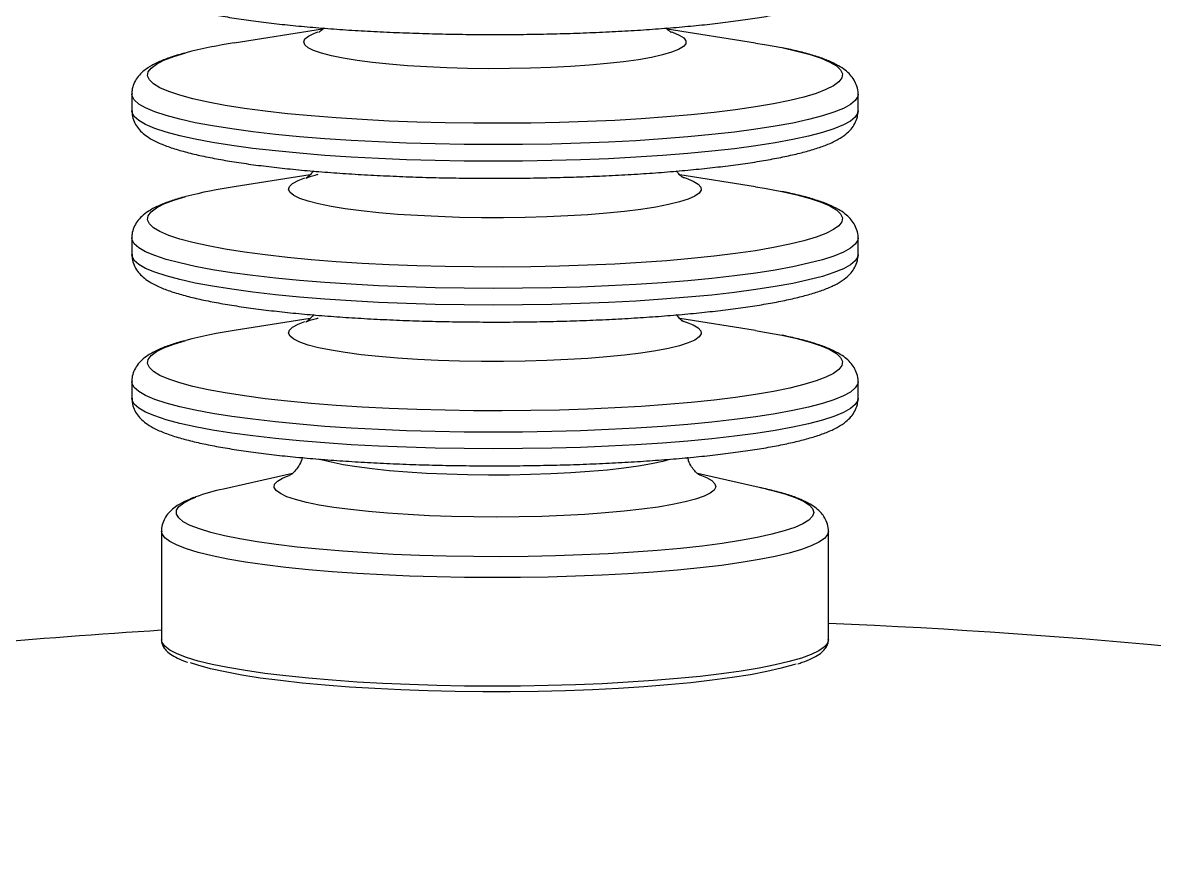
# Model space of a CAD drawing. Header units: millimetres. Extents: x 0 to 6631, y 0 to 4689.
# Drawn here: x 2337.6 to 2508.6, y 3843.9 to 3969.2 of the extents above; entities that cross this region are included whole.
import ezdxf

# ---------------------------------------------------------------- set-up
doc = ezdxf.new("R2010")
doc.units = ezdxf.units.MM
doc.header["$LTSCALE"] = 13
doc.layers.add('几何体', color=7, linetype='Continuous')

msp = doc.modelspace()

# ---------------------------------------------------------------- linework, layer by layer
at = {"layer": '几何体'}
for p, q in [((2382.97, 3968.21), (2369.61, 3966.1)), ((2448.38, 3966.1), (2435.04, 3968.21)), ((2354.13, 3958.37), (2354.13, 3955.87)), ((2463.86, 3955.87), (2463.86, 3958.37)), ((2381.07, 3946.18), (2369.61, 3944.37)), ((2448.38, 3944.37), (2436.93, 3946.18)), ((2354.13, 3936.64), (2354.13, 3934.13)), ((2463.86, 3934.13), (2463.86, 3936.64)), ((2381.07, 3924.45), (2369.61, 3922.64)), ((2448.38, 3922.64), (2436.93, 3924.45)), ((2354.13, 3914.91), (2354.13, 3912.4)), ((2463.86, 3912.4), (2463.86, 3914.91)), ((2378.4, 3901.03), (2367.99, 3898.68)), ((2450, 3898.68), (2439.59, 3901.03)), ((2363.95, 3897.54), (2363.45, 3897.36)), ((2358.62, 3892.3), (2358.62, 3875.89)), ((2459.37, 3875.89), (2459.37, 3892.3))]:
    msp.add_line(p, q, dxfattribs=at)
at = {"layer": '几何体', "flags": 128}
for points in [[(2435.66, 3967.79), (2435.83, 3967.73), (2436.85, 3967.31), (2437.52, 3966.88), (2437.85, 3966.44), (2437.83, 3965.99), (2437.46, 3965.55), (2436.75, 3965.12), (2435.69, 3964.7), (2434.32, 3964.31), (2432.63, 3963.93), (2430.66, 3963.58), (2428.43, 3963.27), (2425.96, 3962.99), (2423.28, 3962.75), (2420.43, 3962.55), (2417.44, 3962.4), (2414.35, 3962.29), (2411.2, 3962.23), (2408.02, 3962.22), (2404.85, 3962.26), (2401.73, 3962.35), (2398.7, 3962.49), (2395.79, 3962.67), (2393.04, 3962.89), (2390.49, 3963.15), (2388.16, 3963.46), (2386.09, 3963.79), (2384.29, 3964.16), (2382.79, 3964.55), (2381.61, 3964.96), (2380.77, 3965.39), (2380.26, 3965.82), (2380.11, 3966.27), (2380.3, 3966.71), (2380.85, 3967.15), (2381.73, 3967.57), (2382.29, 3967.77)], [(2452.32, 3965.4), (2454.62, 3964.89), (2456.61, 3964.35), (2458.27, 3963.79), (2459.6, 3963.22), (2460.58, 3962.63), (2461.21, 3962.03), (2461.48, 3961.43), (2461.39, 3960.82), (2460.95, 3960.22), (2460.15, 3959.63), (2459, 3959.05), (2457.51, 3958.48), (2455.68, 3957.93), (2453.54, 3957.41), (2451.1, 3956.91), (2448.36, 3956.44), (2445.36, 3956), (2442.11, 3955.6), (2438.63, 3955.24), (2434.95, 3954.92), (2431.1, 3954.65), (2427.09, 3954.41), (2422.96, 3954.23), (2418.73, 3954.09), (2414.44, 3954.01), (2410.11, 3953.97), (2405.77, 3953.98), (2401.46, 3954.04), (2397.19, 3954.15), (2393.01, 3954.31), (2388.93, 3954.52), (2385, 3954.78), (2381.22, 3955.07), (2377.64, 3955.41), (2374.27, 3955.79), (2371.14, 3956.21), (2368.26, 3956.66), (2365.67, 3957.15), (2363.37, 3957.66), (2361.38, 3958.2), (2359.72, 3958.75), (2358.39, 3959.33), (2357.41, 3959.92), (2356.79, 3960.52), (2356.51, 3961.12), (2356.6, 3961.72), (2357.05, 3962.32), (2357.85, 3962.92), (2359, 3963.5), (2360.49, 3964.07), (2362.31, 3964.61)], [(2448.38, 3966.1), (2449.73, 3965.88), (2452.32, 3965.4)], [(2463.86, 3958.36), (2463.81, 3958.03), (2463.43, 3957.42), (2462.71, 3956.82), (2461.63, 3956.22), (2460.21, 3955.64), (2458.46, 3955.07), (2456.39, 3954.53), (2454.02, 3954.01), (2451.35, 3953.52), (2448.4, 3953.06), (2445.2, 3952.64), (2441.77, 3952.25), (2438.12, 3951.9), (2434.29, 3951.6), (2430.29, 3951.34), (2426.15, 3951.12), (2421.9, 3950.95), (2417.57, 3950.83), (2413.18, 3950.76), (2408.76, 3950.74), (2404.35, 3950.77), (2399.97, 3950.84), (2395.64, 3950.97), (2391.4, 3951.14), (2387.28, 3951.36), (2383.29, 3951.63), (2379.48, 3951.94), (2375.85, 3952.29), (2372.44, 3952.68), (2369.27, 3953.11), (2366.35, 3953.57), (2363.71, 3954.06), (2361.37, 3954.58), (2359.33, 3955.13), (2357.62, 3955.7), (2356.23, 3956.28), (2355.19, 3956.88), (2354.5, 3957.49), (2354.17, 3958.1), (2354.13, 3958.37)], [(2463.86, 3955.87), (2463.81, 3955.53), (2463.43, 3954.91), (2462.71, 3954.31), (2461.63, 3953.71), (2460.21, 3953.13), (2458.46, 3952.56), (2456.39, 3952.02), (2454.02, 3951.5), (2451.35, 3951.01), (2448.4, 3950.55), (2445.2, 3950.13), (2441.77, 3949.74), (2438.12, 3949.4), (2434.29, 3949.09), (2430.29, 3948.83), (2426.15, 3948.61), (2421.9, 3948.45), (2417.57, 3948.33), (2413.18, 3948.25), (2408.76, 3948.23), (2404.35, 3948.26), (2399.97, 3948.34), (2395.64, 3948.46), (2391.4, 3948.63), (2387.28, 3948.86), (2383.29, 3949.12), (2379.48, 3949.43), (2375.85, 3949.78), (2372.44, 3950.17), (2369.27, 3950.6), (2366.35, 3951.06), (2363.71, 3951.56), (2361.37, 3952.08), (2359.33, 3952.62), (2357.62, 3953.19), (2356.23, 3953.77), (2355.19, 3954.37), (2354.5, 3954.98), (2354.17, 3955.59), (2354.13, 3955.87)], [(2437.11, 3945.9), (2437.87, 3945.67), (2438.95, 3945.23), (2439.7, 3944.78), (2440.1, 3944.32), (2440.15, 3943.86), (2439.84, 3943.4), (2439.19, 3942.95), (2438.19, 3942.51), (2436.86, 3942.08), (2435.22, 3941.68), (2433.28, 3941.31), (2431.06, 3940.96), (2428.59, 3940.65), (2425.91, 3940.38), (2423.03, 3940.15), (2419.99, 3939.97), (2416.82, 3939.83), (2413.57, 3939.74), (2410.27, 3939.69), (2406.95, 3939.7), (2403.66, 3939.75), (2400.42, 3939.86), (2397.28, 3940.01), (2394.28, 3940.2), (2391.44, 3940.44), (2388.8, 3940.72), (2386.39, 3941.04), (2384.24, 3941.39), (2382.36, 3941.77), (2380.79, 3942.18), (2379.54, 3942.61), (2378.62, 3943.05), (2378.05, 3943.51), (2377.82, 3943.97), (2377.95, 3944.43), (2378.43, 3944.88), (2379.26, 3945.33), (2380.3, 3945.72)], [(2448.38, 3944.37), (2449.73, 3944.15), (2452.32, 3943.67)], [(2452.32, 3943.67), (2454.62, 3943.15), (2456.61, 3942.62), (2458.27, 3942.06), (2459.6, 3941.48), (2460.58, 3940.9), (2461.21, 3940.3), (2461.48, 3939.7), (2461.39, 3939.09), (2460.95, 3938.49), (2460.15, 3937.9), (2459, 3937.32), (2457.51, 3936.75), (2455.68, 3936.2), (2453.54, 3935.68), (2451.1, 3935.18), (2448.36, 3934.71), (2445.36, 3934.27), (2442.11, 3933.87), (2438.63, 3933.51), (2434.95, 3933.19), (2431.1, 3932.91), (2427.09, 3932.68), (2422.96, 3932.5), (2418.73, 3932.36), (2414.44, 3932.27), (2410.11, 3932.24), (2405.77, 3932.25), (2401.46, 3932.31), (2397.19, 3932.42), (2393.01, 3932.58), (2388.93, 3932.79), (2385, 3933.04), (2381.22, 3933.34), (2377.64, 3933.68), (2374.27, 3934.06), (2371.14, 3934.48), (2368.26, 3934.93), (2365.67, 3935.42), (2363.37, 3935.93), (2361.38, 3936.46), (2359.72, 3937.02), (2358.39, 3937.6), (2357.41, 3938.19), (2356.79, 3938.78), (2356.51, 3939.39), (2356.6, 3939.99), (2357.05, 3940.59), (2357.85, 3941.18), (2359, 3941.77), (2360.49, 3942.33), (2362.31, 3942.88)], [(2463.86, 3936.63), (2463.81, 3936.3), (2463.43, 3935.69), (2462.71, 3935.08), (2461.63, 3934.49), (2460.21, 3933.9), (2458.46, 3933.34), (2456.39, 3932.8), (2454.02, 3932.28), (2451.35, 3931.79), (2448.4, 3931.33), (2445.2, 3930.91), (2441.77, 3930.52), (2438.12, 3930.17), (2434.29, 3929.87), (2430.29, 3929.6), (2426.15, 3929.39), (2421.9, 3929.22), (2417.57, 3929.1), (2413.18, 3929.03), (2408.76, 3929.01), (2404.35, 3929.03), (2399.97, 3929.11), (2395.64, 3929.24), (2391.4, 3929.41), (2387.28, 3929.63), (2383.29, 3929.9), (2379.48, 3930.21), (2375.85, 3930.56), (2372.44, 3930.95), (2369.27, 3931.38), (2366.35, 3931.84), (2363.71, 3932.33), (2361.37, 3932.85), (2359.33, 3933.4), (2357.62, 3933.96), (2356.23, 3934.55), (2355.19, 3935.15), (2354.5, 3935.75), (2354.17, 3936.37), (2354.13, 3936.64)], [(2463.86, 3934.13), (2463.81, 3933.8), (2463.43, 3933.18), (2462.71, 3932.58), (2461.63, 3931.98), (2460.21, 3931.4), (2458.46, 3930.83), (2456.39, 3930.29), (2454.02, 3929.77), (2451.35, 3929.28), (2448.4, 3928.82), (2445.2, 3928.4), (2441.77, 3928.01), (2438.12, 3927.66), (2434.29, 3927.36), (2430.29, 3927.1), (2426.15, 3926.88), (2421.9, 3926.71), (2417.57, 3926.59), (2413.18, 3926.52), (2408.76, 3926.5), (2404.35, 3926.53), (2399.97, 3926.6), (2395.64, 3926.73), (2391.4, 3926.9), (2387.28, 3927.12), (2383.29, 3927.39), (2379.48, 3927.7), (2375.85, 3928.05), (2372.44, 3928.44), (2369.27, 3928.87), (2366.35, 3929.33), (2363.71, 3929.82), (2361.37, 3930.34), (2359.33, 3930.89), (2357.62, 3931.46), (2356.23, 3932.04), (2355.19, 3932.64), (2354.5, 3933.25), (2354.17, 3933.86), (2354.13, 3934.13)], [(2437.11, 3924.17), (2437.87, 3923.93), (2438.95, 3923.5), (2439.7, 3923.05), (2440.1, 3922.59), (2440.15, 3922.13), (2439.84, 3921.67), (2439.19, 3921.21), (2438.19, 3920.77), (2436.86, 3920.35), (2435.22, 3919.95), (2433.28, 3919.57), (2431.06, 3919.23), (2428.59, 3918.92), (2425.91, 3918.65), (2423.03, 3918.42), (2419.99, 3918.24), (2416.82, 3918.1), (2413.57, 3918), (2410.27, 3917.96), (2406.95, 3917.97), (2403.66, 3918.02), (2400.42, 3918.12), (2397.28, 3918.27), (2394.28, 3918.47), (2391.44, 3918.71), (2388.8, 3918.99), (2386.39, 3919.31), (2384.24, 3919.66), (2382.36, 3920.04), (2380.79, 3920.45), (2379.54, 3920.87), (2378.62, 3921.32), (2378.05, 3921.77), (2377.82, 3922.23), (2377.95, 3922.7), (2378.43, 3923.15), (2379.26, 3923.6), (2380.3, 3923.99)], [(2448.38, 3922.64), (2449.73, 3922.42), (2452.32, 3921.93)], [(2452.32, 3921.93), (2454.62, 3921.42), (2456.61, 3920.88), (2458.27, 3920.33), (2459.6, 3919.75), (2460.58, 3919.16), (2461.21, 3918.57), (2461.48, 3917.96), (2461.39, 3917.36), (2460.95, 3916.76), (2460.15, 3916.17), (2459, 3915.58), (2457.51, 3915.02), (2455.68, 3914.47), (2453.54, 3913.94), (2451.1, 3913.44), (2448.36, 3912.98), (2445.36, 3912.54), (2442.11, 3912.14), (2438.63, 3911.78), (2434.95, 3911.46), (2431.1, 3911.18), (2427.09, 3910.95), (2422.96, 3910.77), (2418.73, 3910.63), (2414.44, 3910.54), (2410.11, 3910.5), (2405.77, 3910.52), (2401.46, 3910.58), (2397.19, 3910.69), (2393.01, 3910.85), (2388.93, 3911.06), (2385, 3911.31), (2381.22, 3911.61), (2377.64, 3911.95), (2374.27, 3912.33), (2371.14, 3912.75), (2368.26, 3913.2), (2365.67, 3913.68), (2363.37, 3914.2), (2361.38, 3914.73), (2359.72, 3915.29), (2358.39, 3915.87), (2357.41, 3916.45), (2356.79, 3917.05), (2356.51, 3917.65), (2356.6, 3918.26), (2357.05, 3918.86), (2357.85, 3919.45), (2359, 3920.03), (2360.49, 3920.6), (2362.31, 3921.15)], [(2463.86, 3914.9), (2463.81, 3914.57), (2463.43, 3913.96), (2462.71, 3913.35), (2461.63, 3912.75), (2460.21, 3912.17), (2458.46, 3911.61), (2456.39, 3911.06), (2454.02, 3910.55), (2451.35, 3910.06), (2448.4, 3909.6), (2445.2, 3909.17), (2441.77, 3908.79), (2438.12, 3908.44), (2434.29, 3908.13), (2430.29, 3907.87), (2426.15, 3907.66), (2421.9, 3907.49), (2417.57, 3907.37), (2413.18, 3907.3), (2408.76, 3907.27), (2404.35, 3907.3), (2399.97, 3907.38), (2395.64, 3907.5), (2391.4, 3907.68), (2387.28, 3907.9), (2383.29, 3908.16), (2379.48, 3908.47), (2375.85, 3908.82), (2372.44, 3909.22), (2369.27, 3909.64), (2366.35, 3910.11), (2363.71, 3910.6), (2361.37, 3911.12), (2359.33, 3911.67), (2357.62, 3912.23), (2356.23, 3912.82), (2355.19, 3913.41), (2354.5, 3914.02), (2354.17, 3914.63), (2354.13, 3914.91)], [(2463.86, 3912.4), (2463.81, 3912.06), (2463.43, 3911.45), (2462.71, 3910.84), (2461.63, 3910.25), (2460.21, 3909.66), (2458.46, 3909.1), (2456.39, 3908.56), (2454.02, 3908.04), (2451.35, 3907.55), (2448.4, 3907.09), (2445.2, 3906.67), (2441.77, 3906.28), (2438.12, 3905.93), (2434.29, 3905.63), (2430.29, 3905.37), (2426.15, 3905.15), (2421.9, 3904.98), (2417.57, 3904.86), (2413.18, 3904.79), (2408.76, 3904.77), (2404.35, 3904.79), (2399.97, 3904.87), (2395.64, 3905), (2391.4, 3905.17), (2387.28, 3905.39), (2383.29, 3905.66), (2379.48, 3905.97), (2375.85, 3906.32), (2372.44, 3906.71), (2369.27, 3907.14), (2366.35, 3907.6), (2363.71, 3908.09), (2361.37, 3908.61), (2359.33, 3909.16), (2357.62, 3909.73), (2356.23, 3910.31), (2355.19, 3910.91), (2354.5, 3911.51), (2354.17, 3912.13), (2354.13, 3912.4)], [(2435.39, 3903.17), (2434.35, 3902.87), (2432.66, 3902.5), (2430.69, 3902.15), (2428.45, 3901.83), (2425.98, 3901.55), (2423.3, 3901.31), (2420.45, 3901.12), (2417.46, 3900.96), (2414.36, 3900.86), (2411.2, 3900.8), (2408.02, 3900.79), (2404.84, 3900.83), (2401.72, 3900.92), (2398.68, 3901.05), (2395.77, 3901.23), (2393.02, 3901.46), (2390.46, 3901.72), (2388.13, 3902.02), (2386.06, 3902.36), (2384.26, 3902.73), (2382.76, 3903.12), (2382.53, 3903.19)], [(2439.97, 3900.82), (2440.96, 3900.42), (2441.77, 3899.96), (2442.24, 3899.48), (2442.36, 3899), (2442.12, 3898.53), (2441.53, 3898.06), (2440.59, 3897.6), (2439.32, 3897.15), (2437.73, 3896.73), (2435.84, 3896.33), (2433.66, 3895.96), (2431.21, 3895.62), (2428.54, 3895.32), (2425.65, 3895.07), (2422.59, 3894.85), (2419.39, 3894.68), (2416.07, 3894.55), (2412.68, 3894.47), (2409.25, 3894.45), (2405.82, 3894.47), (2402.42, 3894.54), (2399.09, 3894.65), (2395.87, 3894.82), (2392.79, 3895.03), (2389.87, 3895.28), (2387.16, 3895.58), (2384.68, 3895.91), (2382.46, 3896.27), (2380.52, 3896.67), (2378.89, 3897.09), (2377.57, 3897.53), (2376.58, 3897.99), (2375.94, 3898.46), (2375.65, 3898.93), (2375.71, 3899.41), (2376.13, 3899.89), (2376.89, 3900.35), (2377.99, 3900.8)], [(2450, 3898.68), (2450.94, 3898.46), (2452.81, 3897.94), (2454.37, 3897.41), (2455.59, 3896.86), (2456.46, 3896.29), (2456.99, 3895.72), (2457.15, 3895.15), (2456.97, 3894.57), (2456.42, 3894), (2455.53, 3893.44), (2454.29, 3892.89), (2452.71, 3892.35), (2450.81, 3891.84), (2448.6, 3891.35), (2446.1, 3890.89), (2443.33, 3890.46), (2440.3, 3890.07), (2437.03, 3889.71), (2433.56, 3889.4), (2429.91, 3889.13), (2426.11, 3888.9), (2422.17, 3888.72), (2418.14, 3888.58), (2414.04, 3888.5), (2409.91, 3888.46), (2405.77, 3888.48), (2401.65, 3888.54), (2397.58, 3888.65), (2393.6, 3888.81), (2389.74, 3889.02), (2386.01, 3889.27), (2382.46, 3889.57), (2379.11, 3889.91), (2375.97, 3890.29), (2373.08, 3890.7), (2370.45, 3891.15), (2368.12, 3891.62), (2366.08, 3892.12), (2364.36, 3892.65), (2362.97, 3893.19), (2361.92, 3893.75), (2361.22, 3894.32), (2360.88, 3894.89), (2360.89, 3895.47), (2361.26, 3896.04), (2361.98, 3896.61), (2363.04, 3897.17), (2363.79, 3897.47)], [(2459.37, 3892.29), (2459.25, 3891.81), (2458.78, 3891.23), (2457.95, 3890.65), (2456.79, 3890.08), (2455.29, 3889.54), (2453.46, 3889.01), (2451.33, 3888.5), (2448.89, 3888.02), (2446.18, 3887.57), (2443.21, 3887.15), (2439.99, 3886.77), (2436.56, 3886.43), (2432.94, 3886.13), (2429.14, 3885.88), (2425.21, 3885.66), (2421.16, 3885.5), (2417.03, 3885.38), (2412.84, 3885.31), (2408.62, 3885.29), (2404.41, 3885.32), (2400.23, 3885.4), (2396.11, 3885.52), (2392.08, 3885.7), (2388.16, 3885.92), (2384.4, 3886.18), (2380.81, 3886.49), (2377.41, 3886.84), (2374.24, 3887.23), (2371.31, 3887.65), (2368.64, 3888.1), (2366.26, 3888.59), (2364.18, 3889.1), (2362.41, 3889.63), (2360.97, 3890.18), (2359.87, 3890.75), (2359.11, 3891.33), (2358.7, 3891.91), (2358.62, 3892.29)], [(2459.37, 3875.89), (2459.25, 3875.4), (2458.78, 3874.82), (2457.95, 3874.24), (2456.79, 3873.68), (2455.29, 3873.13), (2453.46, 3872.6), (2451.33, 3872.09), (2448.89, 3871.61), (2446.18, 3871.16), (2443.21, 3870.75), (2439.99, 3870.37), (2436.56, 3870.03), (2432.94, 3869.72), (2429.14, 3869.47), (2425.21, 3869.26), (2421.16, 3869.09), (2417.03, 3868.97), (2412.84, 3868.9), (2408.62, 3868.88), (2404.41, 3868.91), (2400.23, 3868.99), (2396.11, 3869.12), (2392.08, 3869.29), (2388.16, 3869.51), (2384.4, 3869.78), (2380.81, 3870.08), (2377.41, 3870.43), (2374.24, 3870.82), (2371.31, 3871.24), (2368.64, 3871.7), (2366.26, 3872.18), (2364.18, 3872.69), (2362.41, 3873.22), (2360.97, 3873.78), (2359.87, 3874.34), (2359.11, 3874.92), (2358.7, 3875.51), (2358.62, 3875.89)], [(2454.48, 3872.23), (2454.1, 3872.11), (2452.24, 3871.59), (2450.06, 3871.09), (2447.59, 3870.62), (2444.83, 3870.18), (2441.83, 3869.77), (2438.58, 3869.4), (2435.12, 3869.07), (2431.47, 3868.79), (2427.66, 3868.54), (2423.72, 3868.35), (2419.67, 3868.2), (2415.54, 3868.09), (2411.37, 3868.04), (2407.18, 3868.04), (2403, 3868.08), (2398.86, 3868.18), (2394.8, 3868.32), (2390.84, 3868.51), (2387.01, 3868.75), (2383.34, 3869.03), (2379.86, 3869.36), (2376.58, 3869.72), (2373.54, 3870.12), (2370.75, 3870.56), (2368.24, 3871.03), (2366.02, 3871.52), (2364.12, 3872.04), (2363.01, 3872.4)]]:
    msp.add_lwpolyline(points, dxfattribs=at)
at = {"layer": '几何体'}
for centre, radius, start, end in [((2379.35, 3899.77), 67.05, 98.3451, 104.7233), ((2379.35, 3878.03), 67.05, 98.3451, 104.7233), ((2379.35, 3856.3), 67.05, 98.3451, 104.7233), ((2374.42, 3868.33), 31.03, 101.9522, 110.0399), ((2419, 2898.95), 980.24, 74.58258, 87.63933), ((2419, 2898.95), 980.24, 93.53126, 96.85592)]:
    msp.add_arc(centre, radius, start, end, dxfattribs=at)
for points, knots in [([(2354.17, 3977.59), (2354.17, 3977.39), (2354.15, 3976.82), (2354.45, 3975.93), (2354.97, 3975.05), (2355.66, 3974.3), (2356.55, 3973.61), (2357.75, 3972.92), (2359.34, 3972.25), (2361.3, 3971.61), (2363.5, 3971.03), (2365.91, 3970.51), (2368.53, 3970.03), (2371.36, 3969.6), (2374.4, 3969.19), (2377.63, 3968.83), (2381.04, 3968.51), (2384.61, 3968.22), (2388.31, 3967.97), (2392.14, 3967.77), (2396.06, 3967.61), (2400.06, 3967.49), (2404.11, 3967.41), (2408.19, 3967.38), (2412.27, 3967.39), (2416.34, 3967.45), (2420.36, 3967.55), (2424.31, 3967.7), (2428.17, 3967.89), (2431.93, 3968.12), (2435.54, 3968.39), (2439.01, 3968.7), (2442.3, 3969.04), (2445.4, 3969.43), (2448.29, 3969.84), (2450.97, 3970.3), (2453.41, 3970.79), (2455.62, 3971.32), (2457.6, 3971.89), (2459.37, 3972.53), (2460.82, 3973.22), (2461.94, 3973.96), (2462.78, 3974.75), (2463.38, 3975.61), (2463.79, 3976.56), (2463.83, 3977.25), (2463.85, 3977.56)], [0, 0, 0, 0, 0.007339, 0.021105, 0.034985, 0.050109, 0.067943, 0.090464, 0.118425, 0.146501, 0.173088, 0.198851, 0.224163, 0.249207, 0.274082, 0.298842, 0.323525, 0.348152, 0.372739, 0.397297, 0.421833, 0.446355, 0.470866, 0.495371, 0.519874, 0.544378, 0.568885, 0.593399, 0.617924, 0.642465, 0.667028, 0.691621, 0.716254, 0.740941, 0.765703, 0.790572, 0.815596, 0.840855, 0.866492, 0.892769, 0.920202, 0.94302, 0.960073, 0.974854, 0.988458, 1, 1, 1, 1]), ([(2383.12, 3968.4), (2383.07, 3968.34), (2382.89, 3968.09), (2382.61, 3967.88), (2382.41, 3967.73), (2382.41, 3967.73), (2382.41, 3967.74)], [0, 0, 0, 0, 0.101303, 0.423505, 0.759716, 1, 1, 1, 1]), ([(2435.59, 3967.73), (2435.59, 3967.73), (2435.62, 3967.71), (2435.48, 3967.8), (2435.21, 3967.99), (2434.97, 3968.28), (2434.88, 3968.39)], [0, 0, 0, 0, 0.085944, 0.455804, 0.797085, 1, 1, 1, 1]), ([(2463.85, 3958.34), (2463.85, 3958.38), (2463.9, 3958.79), (2463.71, 3959.59), (2463.28, 3960.55), (2462.66, 3961.35), (2461.88, 3962.06), (2460.83, 3962.74), (2459.48, 3963.4), (2457.75, 3964.04), (2455.74, 3964.63), (2453.89, 3965.07), (2452.74, 3965.31), (2452.41, 3965.38)], [0, 0, 0, 0, 0.008436, 0.079472, 0.149541, 0.223227, 0.307084, 0.41009, 0.54172, 0.673979, 0.813486, 0.94726, 1, 1, 1, 1]), ([(2362.09, 3964.56), (2361.96, 3964.52), (2361.1, 3964.31), (2359.76, 3963.87), (2358.05, 3963.2), (2356.71, 3962.49), (2355.69, 3961.71), (2354.95, 3960.9), (2354.43, 3959.99), (2354.14, 3959.11), (2354.16, 3958.56), (2354.17, 3958.37)], [0, 0, 0, 0, 0.029853, 0.196028, 0.367253, 0.547635, 0.674731, 0.777644, 0.869106, 0.955113, 1, 1, 1, 1]), ([(2354.17, 3955.86), (2354.17, 3955.66), (2354.15, 3955.09), (2354.45, 3954.2), (2354.97, 3953.32), (2355.66, 3952.56), (2356.55, 3951.87), (2357.75, 3951.19), (2359.34, 3950.52), (2361.3, 3949.88), (2363.5, 3949.3), (2365.91, 3948.78), (2368.53, 3948.3), (2371.36, 3947.86), (2374.4, 3947.46), (2377.63, 3947.1), (2381.04, 3946.77), (2384.61, 3946.49), (2388.31, 3946.24), (2392.14, 3946.04), (2396.06, 3945.87), (2400.06, 3945.75), (2404.11, 3945.68), (2408.19, 3945.65), (2412.27, 3945.66), (2416.34, 3945.72), (2420.36, 3945.82), (2424.31, 3945.97), (2428.17, 3946.15), (2431.93, 3946.38), (2435.54, 3946.65), (2439.01, 3946.96), (2442.3, 3947.31), (2445.4, 3947.69), (2448.29, 3948.11), (2450.97, 3948.57), (2453.41, 3949.06), (2455.62, 3949.58), (2457.6, 3950.16), (2459.37, 3950.79), (2460.82, 3951.49), (2461.94, 3952.23), (2462.78, 3953.01), (2463.38, 3953.88), (2463.79, 3954.83), (2463.83, 3955.51), (2463.85, 3955.83)], [0, 0, 0, 0, 0.007339, 0.021105, 0.034985, 0.050109, 0.067943, 0.090464, 0.118425, 0.146501, 0.173088, 0.198851, 0.224163, 0.249207, 0.274082, 0.298842, 0.323525, 0.348152, 0.372739, 0.397297, 0.421833, 0.446355, 0.470866, 0.495371, 0.519874, 0.544378, 0.568885, 0.593399, 0.617924, 0.642465, 0.667028, 0.691621, 0.716254, 0.740941, 0.765703, 0.790572, 0.815596, 0.840855, 0.866492, 0.892769, 0.920202, 0.94302, 0.960073, 0.974854, 0.988458, 1, 1, 1, 1]), ([(2381.59, 3946.8), (2381.54, 3946.72), (2381.32, 3946.39), (2380.95, 3946.05), (2380.6, 3945.77), (2380.42, 3945.67), (2380.44, 3945.68), (2380.69, 3945.79), (2381.24, 3945.97), (2381.79, 3946.14), (2382.23, 3946.24), (2382.31, 3946.26)], [0, 0, 0, 0, 0.037131, 0.141903, 0.248216, 0.360621, 0.484935, 0.625467, 0.784352, 0.961233, 1, 1, 1, 1]), ([(2437.54, 3945.69), (2437.54, 3945.69), (2437.58, 3945.67), (2437.44, 3945.74), (2437.12, 3945.98), (2436.73, 3946.32), (2436.49, 3946.68), (2436.41, 3946.8)], [0, 0, 0, 0, 0.05072, 0.343307, 0.612475, 0.874376, 1, 1, 1, 1]), ([(2362.09, 3942.83), (2361.96, 3942.79), (2361.1, 3942.58), (2359.76, 3942.13), (2358.05, 3941.47), (2356.71, 3940.75), (2355.69, 3939.97), (2354.95, 3939.17), (2354.43, 3938.26), (2354.14, 3937.37), (2354.16, 3936.82), (2354.17, 3936.63)], [0, 0, 0, 0, 0.029853, 0.196028, 0.367253, 0.547635, 0.674731, 0.777644, 0.869106, 0.955113, 1, 1, 1, 1]), ([(2463.85, 3936.6), (2463.85, 3936.65), (2463.9, 3937.06), (2463.71, 3937.85), (2463.28, 3938.81), (2462.66, 3939.62), (2461.88, 3940.33), (2460.83, 3941.01), (2459.48, 3941.67), (2457.75, 3942.31), (2455.74, 3942.9), (2453.89, 3943.34), (2452.74, 3943.58), (2452.41, 3943.65)], [0, 0, 0, 0, 0.008436, 0.079472, 0.149541, 0.223227, 0.307084, 0.41009, 0.54172, 0.673979, 0.813486, 0.94726, 1, 1, 1, 1]), ([(2354.17, 3934.13), (2354.17, 3933.93), (2354.15, 3933.36), (2354.45, 3932.47), (2354.97, 3931.58), (2355.66, 3930.83), (2356.55, 3930.14), (2357.75, 3929.46), (2359.34, 3928.78), (2361.3, 3928.14), (2363.5, 3927.57), (2365.91, 3927.05), (2368.53, 3926.57), (2371.36, 3926.13), (2374.4, 3925.73), (2377.63, 3925.37), (2381.04, 3925.04), (2384.61, 3924.75), (2388.31, 3924.51), (2392.14, 3924.3), (2396.06, 3924.14), (2400.06, 3924.02), (2404.11, 3923.95), (2408.19, 3923.92), (2412.27, 3923.93), (2416.34, 3923.99), (2420.36, 3924.09), (2424.31, 3924.23), (2428.17, 3924.42), (2431.93, 3924.65), (2435.54, 3924.92), (2439.01, 3925.23), (2442.3, 3925.58), (2445.4, 3925.96), (2448.29, 3926.38), (2450.97, 3926.83), (2453.41, 3927.32), (2455.62, 3927.85), (2457.6, 3928.42), (2459.37, 3929.06), (2460.82, 3929.75), (2461.94, 3930.49), (2462.78, 3931.28), (2463.38, 3932.14), (2463.79, 3933.1), (2463.83, 3933.78), (2463.85, 3934.1)], [0, 0, 0, 0, 0.007339, 0.021105, 0.034985, 0.050109, 0.067943, 0.090464, 0.118425, 0.146501, 0.173088, 0.198851, 0.224163, 0.249207, 0.274082, 0.298842, 0.323525, 0.348152, 0.372739, 0.397297, 0.421833, 0.446355, 0.470866, 0.495371, 0.519874, 0.544378, 0.568885, 0.593399, 0.617924, 0.642465, 0.667028, 0.691621, 0.716254, 0.740941, 0.765703, 0.790572, 0.815596, 0.840855, 0.866492, 0.892769, 0.920202, 0.94302, 0.960073, 0.974854, 0.988458, 1, 1, 1, 1]), ([(2381.59, 3925.07), (2381.54, 3924.98), (2381.32, 3924.66), (2380.95, 3924.32), (2380.6, 3924.04), (2380.42, 3923.94), (2380.44, 3923.95), (2380.69, 3924.06), (2381.24, 3924.24), (2381.79, 3924.41), (2382.23, 3924.51), (2382.31, 3924.52)], [0, 0, 0, 0, 0.037131, 0.141903, 0.248216, 0.360621, 0.484935, 0.625467, 0.784352, 0.961233, 1, 1, 1, 1]), ([(2437.54, 3923.96), (2437.54, 3923.95), (2437.58, 3923.94), (2437.44, 3924.01), (2437.12, 3924.25), (2436.73, 3924.59), (2436.49, 3924.95), (2436.41, 3925.07)], [0, 0, 0, 0, 0.05072, 0.343307, 0.612475, 0.874376, 1, 1, 1, 1]), ([(2362.09, 3921.09), (2361.96, 3921.06), (2361.1, 3920.84), (2359.76, 3920.4), (2358.05, 3919.74), (2356.71, 3919.02), (2355.69, 3918.24), (2354.95, 3917.44), (2354.43, 3916.53), (2354.14, 3915.64), (2354.16, 3915.09), (2354.17, 3914.9)], [0, 0, 0, 0, 0.029853, 0.196028, 0.367253, 0.547635, 0.674731, 0.777644, 0.869106, 0.955113, 1, 1, 1, 1]), ([(2463.85, 3914.87), (2463.85, 3914.91), (2463.9, 3915.33), (2463.71, 3916.12), (2463.28, 3917.08), (2462.66, 3917.88), (2461.88, 3918.59), (2460.83, 3919.28), (2459.48, 3919.93), (2457.75, 3920.57), (2455.74, 3921.16), (2453.89, 3921.61), (2452.74, 3921.85), (2452.41, 3921.92)], [0, 0, 0, 0, 0.008436, 0.079472, 0.149541, 0.223227, 0.307084, 0.41009, 0.54172, 0.673979, 0.813486, 0.94726, 1, 1, 1, 1]), ([(2354.17, 3912.4), (2354.17, 3912.2), (2354.15, 3911.62), (2354.45, 3910.74), (2354.97, 3909.85), (2355.66, 3909.1), (2356.55, 3908.41), (2357.75, 3907.72), (2359.34, 3907.05), (2361.3, 3906.41), (2363.5, 3905.84), (2365.91, 3905.31), (2368.53, 3904.84), (2371.36, 3904.4), (2374.4, 3904), (2377.63, 3903.63), (2381.04, 3903.31), (2384.61, 3903.02), (2388.31, 3902.78), (2392.14, 3902.57), (2396.06, 3902.41), (2400.06, 3902.29), (2404.11, 3902.22), (2408.19, 3902.18), (2412.27, 3902.2), (2416.34, 3902.26), (2420.36, 3902.36), (2424.31, 3902.5), (2428.17, 3902.69), (2431.93, 3902.92), (2435.54, 3903.19), (2439.01, 3903.5), (2442.3, 3903.85), (2445.4, 3904.23), (2448.29, 3904.65), (2450.97, 3905.1), (2453.41, 3905.59), (2455.62, 3906.12), (2457.6, 3906.69), (2459.37, 3907.33), (2460.82, 3908.02), (2461.94, 3908.76), (2462.78, 3909.55), (2463.38, 3910.41), (2463.79, 3911.37), (2463.83, 3912.05), (2463.85, 3912.36)], [0, 0, 0, 0, 0.007339, 0.021105, 0.034985, 0.050109, 0.067943, 0.090464, 0.118425, 0.146501, 0.173088, 0.198851, 0.224163, 0.249207, 0.274082, 0.298842, 0.323525, 0.348152, 0.372739, 0.397297, 0.421833, 0.446355, 0.470866, 0.495371, 0.519874, 0.544378, 0.568885, 0.593399, 0.617924, 0.642465, 0.667028, 0.691621, 0.716254, 0.740941, 0.765703, 0.790572, 0.815596, 0.840855, 0.866492, 0.892769, 0.920202, 0.94302, 0.960073, 0.974854, 0.988458, 1, 1, 1, 1]), ([(2379.89, 3903.49), (2379.89, 3903.47), (2379.83, 3903.06), (2379.49, 3902.39), (2379.01, 3901.62), (2378.54, 3901.13), (2378.2, 3900.86), (2378.03, 3900.76), (2378.05, 3900.77), (2378.06, 3900.77)], [0, 0, 0, 0, 0.009397, 0.199582, 0.378397, 0.551147, 0.726457, 0.911851, 1, 1, 1, 1]), ([(2439.95, 3900.77), (2439.94, 3900.77), (2439.92, 3900.78), (2439.63, 3900.98), (2439.2, 3901.37), (2438.7, 3902.03), (2438.29, 3902.76), (2438.17, 3903.31), (2438.13, 3903.49)], [0, 0, 0, 0, 0.18258, 0.369028, 0.547168, 0.725272, 0.909544, 1, 1, 1, 1]), ([(2459.37, 3892.25), (2459.37, 3892.26), (2459.42, 3892.63), (2459.25, 3893.39), (2458.86, 3894.35), (2458.26, 3895.14), (2457.52, 3895.83), (2456.53, 3896.48), (2455.25, 3897.11), (2453.6, 3897.73), (2451.63, 3898.3), (2450.08, 3898.67), (2449.22, 3898.85), (2449.17, 3898.86)], [0, 0, 0, 0, 0.001135, 0.07614, 0.149519, 0.225849, 0.31187, 0.416946, 0.552854, 0.695921, 0.846814, 0.990646, 1, 1, 1, 1]), ([(2363.51, 3897.39), (2362.99, 3897.18), (2361.95, 3896.76), (2360.8, 3896.08), (2359.9, 3895.33), (2359.24, 3894.52), (2358.8, 3893.58), (2358.59, 3892.79), (2358.64, 3892.35), (2358.65, 3892.27)], [0, 0, 0, 0, 0.229478, 0.45092, 0.606241, 0.738375, 0.858337, 0.973239, 1, 1, 1, 1]), ([(2358.63, 3892.43), (2358.63, 3892.4), (2358.62, 3892.35), (2358.62, 3892.31), (2358.63, 3892.3)], [0, 0, 0, 0, 0.735284, 1, 1, 1, 1]), ([(2358.65, 3875.93), (2358.64, 3875.86), (2358.59, 3875.53), (2358.82, 3874.94), (2359.28, 3874.3), (2359.99, 3873.69), (2361.05, 3873.1), (2361.93, 3872.7), (2362.54, 3872.5), (2362.56, 3872.49)], [0, 0, 0, 0, 0.04295, 0.197699, 0.355623, 0.539299, 0.75909, 0.98929, 1, 1, 1, 1]), ([(2454.77, 3872.28), (2454.99, 3872.35), (2455.79, 3872.6), (2456.86, 3873.06), (2457.96, 3873.66), (2458.72, 3874.29), (2459.19, 3874.98), (2459.41, 3875.57), (2459.35, 3875.88), (2459.34, 3875.94)], [0, 0, 0, 0, 0.080907, 0.282988, 0.488963, 0.677861, 0.829345, 0.965802, 1, 1, 1, 1])]:
    msp.add_open_spline(points, degree=3, knots=knots, dxfattribs=at)

doc.saveas('drawing.dxf')
